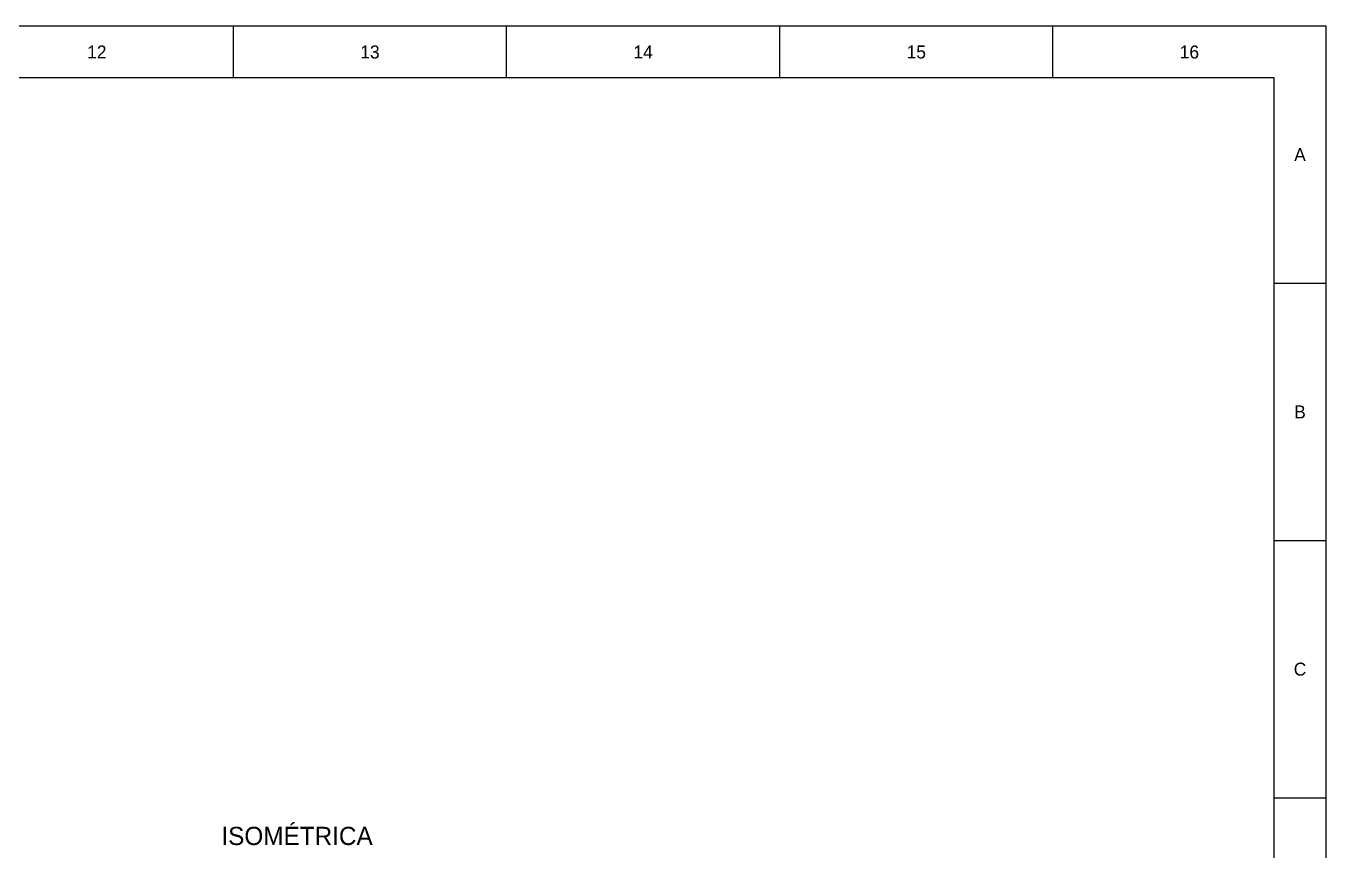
# Model space of a CAD drawing. Extents: x 0 to 1682, y 0 to 1188.
# Drawn here: x 1182 to 1682, y 871 to 1188 of the extents above; entities that cross this region are included whole.
import ezdxf
from ezdxf.enums import TextEntityAlignment as Align

# ---------------------------------------------------------------- set-up
doc = ezdxf.new("R2010")
doc.units = 0
for name, color, linetype in [('FINA', 7, 'CONTINUOUS'), ('NORMA', 7, 'CONTINUOUS'), ('TEXTO', 7, 'CONTINUOUS')]:
    doc.layers.add(name, color=color, linetype=linetype)

msp = doc.modelspace()

# ---------------------------------------------------------------- linework, layer by layer
at = {"layer": 'FINA'}
for p, q in [((1682, 1188), (0, 1188)), ((1261.5, 1168), (1261.5, 1188)), ((1366.625, 1168), (1366.625, 1188)), ((1471.75, 1168), (1471.75, 1188)), ((1576.875, 1168), (1576.875, 1188)), ((1682, 0), (1682, 1188)), ((1662, 1089), (1682, 1089)), ((1662, 990), (1682, 990)), ((1662, 891), (1682, 891))]:
    msp.add_line(p, q, dxfattribs=at)
at = {"layer": 'NORMA'}
for p, q in [((1662, 1168), (40, 1168)), ((1662, 20), (1662, 1168))]:
    msp.add_line(p, q, dxfattribs=at)

# ---------------------------------------------------------------- texts
at = {"layer": 'TEXTO'}
for s, height, p in [('12', 5, (1208.9375, 1178)), ('13', 5, (1314.0625, 1178)), ('14', 5, (1419.1875, 1178)), ('15', 5, (1524.3125, 1178)), ('16', 5, (1629.4375, 1178)), ('A', 5, (1672, 1138.5)), ('B', 5, (1672, 1039.5)), ('C', 5, (1672, 940.5)), ('ISOMÉTRICA', 7, (1286, 876.3175))]:
    msp.add_text(s, height=height, dxfattribs=at).set_placement(p, align=Align.MIDDLE_CENTER)

doc.saveas('drawing.dxf')
